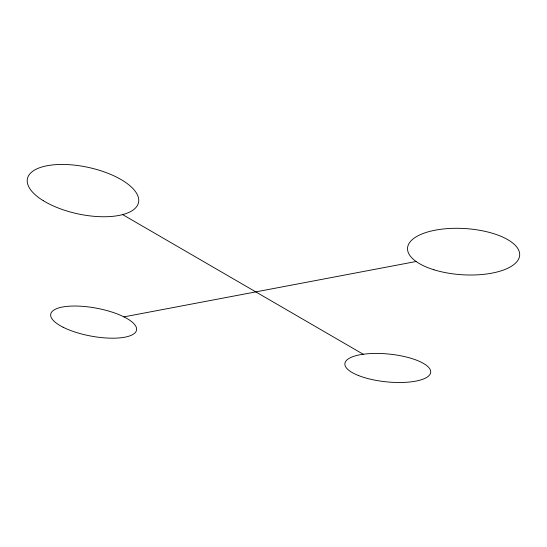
<?xml version="1.0" encoding="UTF-8"?>
<svg xmlns="http://www.w3.org/2000/svg" width="547" height="547" viewBox="0 0 547 547"><rect width="100%" height="100%" fill="white"/><g stroke="black" fill="none" stroke-linecap="round" stroke-linejoin="round"><path stroke-width="0.82" d="M123.943 316.884L416.137 261.5M122.678 214.622L363.249 354.258M433.901 269.76A56.17 23.138 3.6 0 0 519.65 255.422A56.17 23.138 3.6 0 0 437.265 229.815A56.17 23.138 3.6 0 0 433.901 269.76M63.131 327.243A43.63 14.215 10.5 0 0 135.109 332.747A43.63 14.215 10.5 0 0 82.679 306.347A43.63 14.215 10.5 0 0 63.131 327.243M43.322 200.708A56.82 23.815 12.1 0 0 136.757 206.465A56.82 23.815 12.1 0 0 68.785 164.654A56.82 23.815 12.1 0 0 43.322 200.708M358.415 375.509A43.117 13.942 5.8 0 0 429.607 374.934A43.117 13.942 5.8 0 0 375.44 353.43A43.117 13.942 5.8 0 0 358.415 375.509"/></g></svg>
